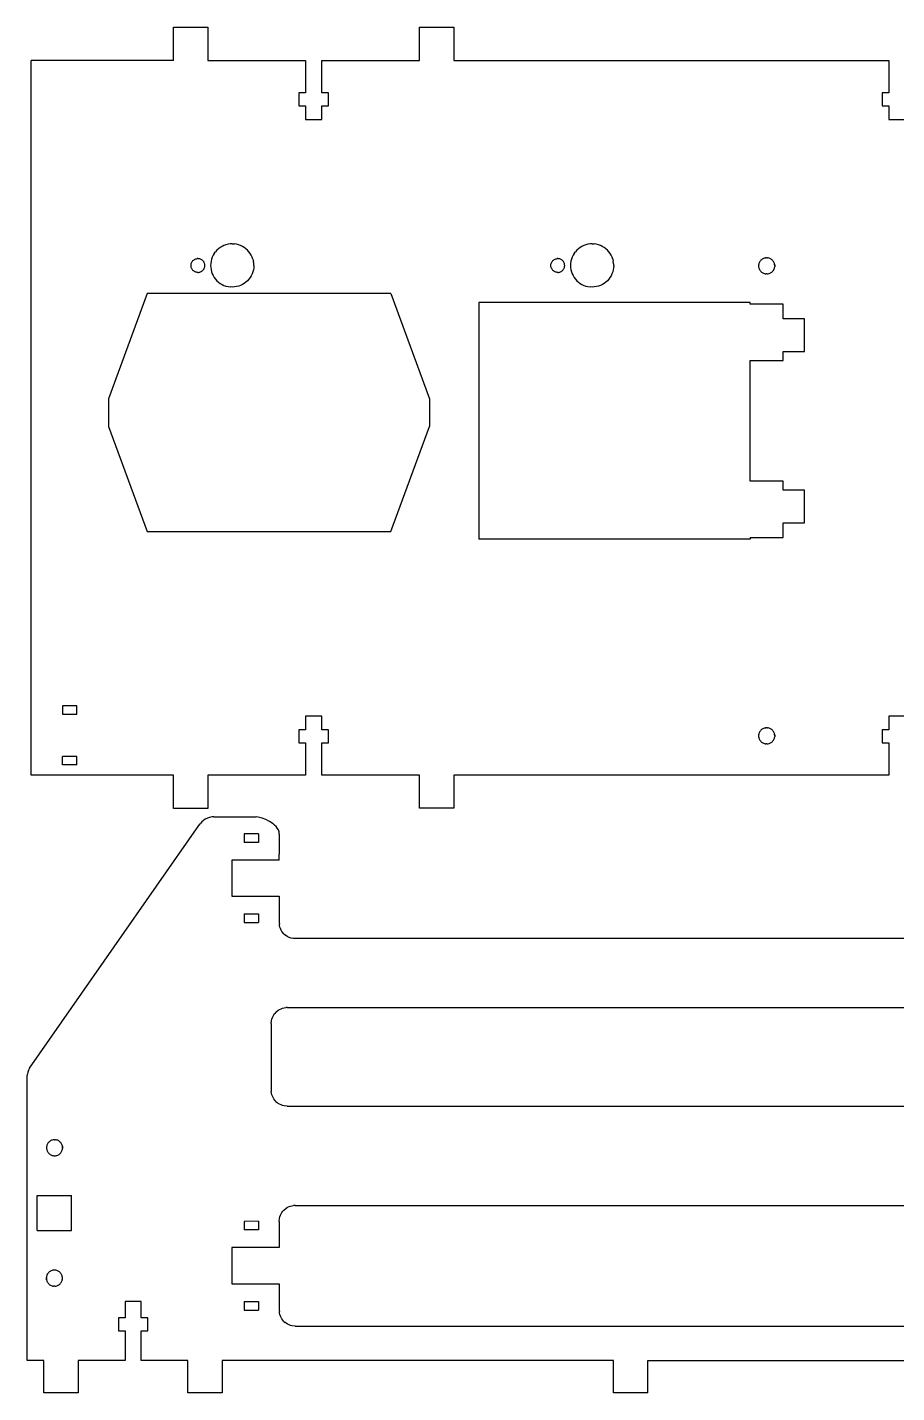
# Model space of a CAD drawing. Header units: millimetres. Extents: x -794 to 1477, y -521 to -225.
# Drawn here: x 1162.9 to 1319.9, y -471.6 to -225 of the extents above; entities that cross this region are included whole.
import ezdxf

# ---------------------------------------------------------------- set-up
doc = ezdxf.new("R2010")
doc.units = ezdxf.units.MM
doc.linetypes.add('HIDDEN', pattern=[9.525, 6.35, -3.175])
doc.layers.get('0').update_dxf_attribs({"color": 253, "lineweight": 70, "true_color": 0x8faf8f})
doc.layers.add('Hidden', color=98, linetype='Continuous', lineweight=70, true_color=0x054805)

msp = doc.modelspace()

# ---------------------------------------------------------------- linework, layer by layer
at = {"color": 98, "lineweight": -3, "true_color": 0x054805}
for p, q in [((1189.3, -224.97), (1195.49, -224.97)), ((1189.3, -230.97), (1189.3, -224.97)), ((1195.49, -224.97), (1195.49, -230.97)), ((1233.71, -224.97), (1239.91, -224.97)), ((1233.71, -230.97), (1233.71, -224.97)), ((1239.91, -224.97), (1239.91, -230.97)), ((1163.56, -230.97), (1163.57, -230.97)), ((1163.56, -360.06), (1163.56, -230.97)), ((1163.63, -230.97), (1163.57, -230.97)), ((1163.72, -230.97), (1163.63, -230.97)), ((1163.85, -230.97), (1163.72, -230.97)), ((1164.19, -230.97), (1163.85, -230.97)), ((1164.66, -230.97), (1164.19, -230.97)), ((1165.25, -230.97), (1164.66, -230.97)), ((1165.93, -230.97), (1165.25, -230.97)), ((1166.71, -230.97), (1165.93, -230.97)), ((1167.58, -230.97), (1166.71, -230.97)), ((1168.52, -230.97), (1167.58, -230.97)), ((1169.53, -230.97), (1168.52, -230.97)), ((1170.59, -230.97), (1169.53, -230.97)), ((1171.7, -230.97), (1170.59, -230.97)), ((1174.03, -230.97), (1171.7, -230.97)), ((1176.43, -230.97), (1174.03, -230.97)), ((1178.83, -230.97), (1176.43, -230.97)), ((1182.26, -230.97), (1178.83, -230.97)), ((1183.33, -230.97), (1182.26, -230.97)), ((1189.3, -230.97), (1183.33, -230.97)), ((1195.49, -230.97), (1213.15, -230.97)), ((1213.15, -230.97), (1213.15, -236.83)), ((1216.06, -230.97), (1233.71, -230.97)), ((1216.06, -236.83), (1216.06, -230.97)), ((1239.91, -230.97), (1318.45, -230.97)), ((1318.45, -230.97), (1318.45, -236.83)), ((1211.95, -236.83), (1211.95, -239.13)), ((1213.15, -236.83), (1211.95, -236.83)), ((1211.95, -239.13), (1213.15, -239.13)), ((1213.15, -239.13), (1213.15, -241.63)), ((1217.26, -236.83), (1216.06, -236.83)), ((1216.06, -239.13), (1217.26, -239.13)), ((1216.06, -241.63), (1216.06, -239.13)), ((1217.26, -239.13), (1217.26, -236.83)), ((1317.25, -236.83), (1317.25, -239.13)), ((1318.45, -236.83), (1317.25, -236.83)), ((1317.25, -239.13), (1318.45, -239.13)), ((1318.45, -239.13), (1318.45, -241.63)), ((1213.15, -241.63), (1216.06, -241.63)), ((1318.45, -241.63), (1321.35, -241.63)), ((1196.46, -266.15), (1196.29, -266.5)), ((1196.65, -265.83), (1196.46, -266.15)), ((1196.65, -265.83), (1196.88, -265.52)), ((1197.14, -265.23), (1196.88, -265.52)), ((1197.42, -264.98), (1197.14, -265.23)), ((1197.73, -264.75), (1197.42, -264.98)), ((1198.06, -264.55), (1197.73, -264.75)), ((1198.4, -264.39), (1198.06, -264.55)), ((1198.76, -264.26), (1198.4, -264.39)), ((1199.14, -264.17), (1198.76, -264.26)), ((1199.51, -264.11), (1199.14, -264.17)), ((1199.71, -264.1), (1199.51, -264.11)), ((1199.8, -264.09), (1199.71, -264.1)), ((1199.85, -264.09), (1199.8, -264.09)), ((1199.87, -264.09), (1199.85, -264.09)), ((1199.88, -264.09), (1199.87, -264.09)), ((1199.9, -264.09), (1199.88, -264.09)), ((1199.9, -264.09), (1200.28, -264.11)), ((1200.66, -264.17), (1200.28, -264.11)), ((1201.03, -264.26), (1200.66, -264.17)), ((1201.39, -264.39), (1201.03, -264.26)), ((1201.74, -264.55), (1201.39, -264.39)), ((1202.06, -264.75), (1201.74, -264.55)), ((1202.37, -264.98), (1202.06, -264.75)), ((1202.65, -265.24), (1202.37, -264.98)), ((1202.91, -265.52), (1202.65, -265.24)), ((1203.14, -265.83), (1202.91, -265.52)), ((1203.34, -266.15), (1203.14, -265.83)), ((1203.5, -266.5), (1203.34, -266.15)), ((1261.45, -266.15), (1261.29, -266.5)), ((1261.65, -265.83), (1261.45, -266.15)), ((1261.65, -265.83), (1261.88, -265.52)), ((1262.13, -265.23), (1261.88, -265.52)), ((1262.42, -264.98), (1262.13, -265.23)), ((1262.72, -264.75), (1262.42, -264.98)), ((1263.05, -264.55), (1262.72, -264.75)), ((1263.4, -264.39), (1263.05, -264.55)), ((1263.76, -264.26), (1263.4, -264.39)), ((1264.13, -264.17), (1263.76, -264.26)), ((1264.51, -264.11), (1264.13, -264.17)), ((1264.7, -264.1), (1264.51, -264.11)), ((1264.79, -264.09), (1264.7, -264.1)), ((1264.84, -264.09), (1264.79, -264.09)), ((1264.87, -264.09), (1264.84, -264.09)), ((1264.88, -264.09), (1264.87, -264.09)), ((1264.89, -264.09), (1264.88, -264.09)), ((1264.89, -264.09), (1265.27, -264.11)), ((1265.65, -264.17), (1265.27, -264.11)), ((1266.02, -264.26), (1265.65, -264.17)), ((1266.38, -264.39), (1266.02, -264.26)), ((1266.73, -264.55), (1266.38, -264.39)), ((1267.06, -264.75), (1266.73, -264.55)), ((1267.36, -264.98), (1267.06, -264.75)), ((1267.65, -265.24), (1267.36, -264.98)), ((1267.91, -265.52), (1267.65, -265.24)), ((1268.13, -265.83), (1267.91, -265.52)), ((1268.33, -266.15), (1268.13, -265.83)), ((1268.49, -266.5), (1268.33, -266.15)), ((1192.45, -267.87), (1192.47, -267.75)), ((1192.45, -267.99), (1192.45, -267.87)), ((1192.45, -268.12), (1192.45, -267.99)), ((1192.47, -268.24), (1192.45, -268.12)), ((1192.47, -267.75), (1192.5, -267.63)), ((1192.5, -268.36), (1192.47, -268.24)), ((1192.5, -267.63), (1192.54, -267.51)), ((1192.54, -268.47), (1192.5, -268.36)), ((1192.54, -267.51), (1192.59, -267.4)), ((1192.6, -268.58), (1192.54, -268.47)), ((1192.59, -267.4), (1192.66, -267.3)), ((1192.66, -268.69), (1192.6, -268.58)), ((1192.66, -267.3), (1192.73, -267.2)), ((1192.73, -268.79), (1192.66, -268.69)), ((1192.73, -267.2), (1192.81, -267.11)), ((1192.81, -268.88), (1192.73, -268.79)), ((1192.81, -267.11), (1192.9, -267.03)), ((1192.9, -267.03), (1193, -266.95)), ((1193, -266.95), (1193.11, -266.89)), ((1193.11, -266.89), (1193.22, -266.84)), ((1193.22, -266.84), (1193.33, -266.8)), ((1193.33, -266.8), (1193.45, -266.77)), ((1193.45, -266.77), (1193.57, -266.75)), ((1193.7, -266.74), (1193.57, -266.75)), ((1193.7, -266.74), (1193.82, -266.75)), ((1193.95, -266.77), (1193.82, -266.75)), ((1194.07, -266.8), (1193.95, -266.77)), ((1194.18, -266.84), (1194.07, -266.8)), ((1194.29, -266.89), (1194.18, -266.84)), ((1194.4, -266.96), (1194.29, -266.89)), ((1194.49, -267.03), (1194.4, -266.96)), ((1194.58, -267.11), (1194.49, -267.03)), ((1194.66, -267.2), (1194.58, -267.11)), ((1194.58, -268.88), (1194.66, -268.79)), ((1194.73, -267.29), (1194.66, -267.2)), ((1194.66, -268.79), (1194.74, -268.69)), ((1194.8, -267.4), (1194.73, -267.29)), ((1194.74, -268.69), (1194.8, -268.58)), ((1194.85, -267.51), (1194.8, -267.4)), ((1194.8, -268.58), (1194.85, -268.47)), ((1194.89, -267.62), (1194.85, -267.51)), ((1194.85, -268.47), (1194.89, -268.36)), ((1194.92, -267.74), (1194.89, -267.62)), ((1194.89, -268.36), (1194.92, -268.24)), ((1194.94, -267.86), (1194.92, -267.74)), ((1194.92, -268.24), (1194.94, -268.12)), ((1194.95, -267.99), (1194.94, -267.86)), ((1194.94, -268.12), (1194.95, -268.05)), ((1194.95, -268.02), (1194.95, -268.01)), ((1194.95, -268.05), (1194.95, -268.02)), ((1196.02, -267.61), (1196, -267.99)), ((1196, -267.99), (1196.02, -268.37)), ((1196.07, -267.23), (1196.02, -267.61)), ((1196.02, -268.37), (1196.07, -268.75)), ((1196.16, -266.86), (1196.07, -267.23)), ((1196.07, -268.75), (1196.16, -269.12)), ((1196.29, -266.5), (1196.16, -266.86)), ((1203.63, -266.86), (1203.5, -266.5)), ((1203.72, -268.78), (1203.62, -269.15)), ((1203.63, -266.86), (1203.72, -267.23)), ((1203.78, -267.61), (1203.72, -267.23)), ((1203.78, -268.39), (1203.72, -268.78)), ((1203.79, -267.8), (1203.78, -267.61)), ((1203.8, -267.99), (1203.78, -268.39)), ((1203.79, -267.9), (1203.79, -267.8)), ((1203.8, -267.94), (1203.79, -267.9)), ((1203.8, -267.97), (1203.8, -267.94)), ((1203.8, -267.98), (1203.8, -267.97)), ((1257.44, -267.99), (1257.45, -267.87)), ((1257.45, -268.12), (1257.44, -267.99)), ((1257.45, -267.87), (1257.46, -267.75)), ((1257.46, -268.24), (1257.45, -268.12)), ((1257.46, -267.75), (1257.49, -267.63)), ((1257.49, -268.36), (1257.46, -268.24)), ((1257.49, -267.63), (1257.54, -267.51)), ((1257.54, -268.47), (1257.49, -268.36)), ((1257.54, -267.51), (1257.59, -267.4)), ((1257.59, -268.58), (1257.54, -268.47)), ((1257.59, -267.4), (1257.65, -267.3)), ((1257.65, -268.69), (1257.59, -268.58)), ((1257.65, -267.3), (1257.72, -267.2)), ((1257.72, -268.79), (1257.65, -268.69)), ((1257.72, -267.2), (1257.81, -267.11)), ((1257.81, -268.88), (1257.72, -268.79)), ((1257.81, -267.11), (1257.9, -267.03)), ((1257.9, -267.03), (1258, -266.95)), ((1258, -266.95), (1258.1, -266.89)), ((1258.1, -266.89), (1258.21, -266.84)), ((1258.21, -266.84), (1258.33, -266.8)), ((1258.33, -266.8), (1258.45, -266.77)), ((1258.45, -266.77), (1258.57, -266.75)), ((1258.69, -266.74), (1258.57, -266.75)), ((1258.69, -266.74), (1258.82, -266.75)), ((1258.94, -266.77), (1258.82, -266.75)), ((1259.06, -266.8), (1258.94, -266.77)), ((1259.18, -266.84), (1259.06, -266.8)), ((1259.29, -266.89), (1259.18, -266.84)), ((1259.39, -266.96), (1259.29, -266.89)), ((1259.49, -267.03), (1259.39, -266.96)), ((1259.57, -267.11), (1259.49, -267.03)), ((1259.66, -267.2), (1259.57, -267.11)), ((1259.57, -268.88), (1259.66, -268.79)), ((1259.73, -267.29), (1259.66, -267.2)), ((1259.66, -268.79), (1259.73, -268.69)), ((1259.79, -267.4), (1259.73, -267.29)), ((1259.73, -268.69), (1259.79, -268.58)), ((1259.84, -267.51), (1259.79, -267.4)), ((1259.79, -268.58), (1259.85, -268.47)), ((1259.88, -267.62), (1259.84, -267.51)), ((1259.85, -268.47), (1259.89, -268.36)), ((1259.92, -267.74), (1259.88, -267.62)), ((1259.89, -268.36), (1259.92, -268.24)), ((1259.93, -267.86), (1259.92, -267.74)), ((1259.92, -268.24), (1259.93, -268.12)), ((1259.94, -267.99), (1259.93, -267.86)), ((1259.93, -268.12), (1259.94, -268.05)), ((1259.94, -267.99), (1259.94, -267.99)), ((1259.94, -267.99), (1259.94, -267.99)), ((1259.94, -267.99), (1259.94, -267.99)), ((1259.94, -268.01), (1259.94, -268.02)), ((1259.94, -268.02), (1259.94, -268.01)), ((1259.94, -268.05), (1259.94, -268.02)), ((1261.01, -267.61), (1260.99, -267.99)), ((1260.99, -267.99), (1261.01, -268.37)), ((1261.06, -267.23), (1261.01, -267.61)), ((1261.01, -268.37), (1261.06, -268.75)), ((1261.16, -266.86), (1261.06, -267.23)), ((1261.06, -268.75), (1261.16, -269.12)), ((1261.29, -266.5), (1261.16, -266.86)), ((1268.62, -266.86), (1268.49, -266.5)), ((1268.71, -268.78), (1268.61, -269.15)), ((1268.62, -266.86), (1268.72, -267.23)), ((1268.77, -268.39), (1268.71, -268.78)), ((1268.77, -267.61), (1268.72, -267.23)), ((1268.79, -267.8), (1268.77, -267.61)), ((1268.79, -267.99), (1268.77, -268.39)), ((1268.79, -267.9), (1268.79, -267.8)), ((1268.79, -267.94), (1268.79, -267.9)), ((1268.79, -267.97), (1268.79, -267.94)), ((1268.79, -267.98), (1268.79, -267.97)), ((1294.99, -267.78), (1294.97, -267.93)), ((1294.97, -267.93), (1294.97, -268.07)), ((1294.97, -268.07), (1294.97, -268.21)), ((1294.97, -268.21), (1294.99, -268.35)), ((1295.03, -267.65), (1294.99, -267.78)), ((1294.99, -268.35), (1295.03, -268.49)), ((1295.08, -267.51), (1295.03, -267.65)), ((1295.03, -268.49), (1295.08, -268.62)), ((1295.14, -267.38), (1295.08, -267.51)), ((1295.08, -268.62), (1295.14, -268.75)), ((1295.21, -267.26), (1295.14, -267.38)), ((1295.14, -268.75), (1295.21, -268.87)), ((1295.3, -267.15), (1295.21, -267.26)), ((1295.39, -267.04), (1295.3, -267.15)), ((1295.5, -266.95), (1295.39, -267.04)), ((1295.61, -266.86), (1295.5, -266.95)), ((1295.73, -266.79), (1295.61, -266.86)), ((1295.86, -266.73), (1295.73, -266.79)), ((1296, -266.68), (1295.86, -266.73)), ((1296.13, -266.64), (1296, -266.68)), ((1296.13, -266.64), (1296.27, -266.62)), ((1296.35, -266.62), (1296.27, -266.62)), ((1296.38, -266.62), (1296.35, -266.62)), ((1296.4, -266.62), (1296.38, -266.62)), ((1296.42, -266.62), (1296.56, -266.62)), ((1296.7, -266.64), (1296.56, -266.62)), ((1296.84, -266.68), (1296.7, -266.64)), ((1296.97, -266.73), (1296.84, -266.68)), ((1297.1, -266.79), (1296.97, -266.73)), ((1297.22, -266.86), (1297.1, -266.79)), ((1297.34, -266.95), (1297.22, -266.86)), ((1297.44, -267.04), (1297.34, -266.95)), ((1297.54, -267.15), (1297.44, -267.04)), ((1297.62, -267.26), (1297.54, -267.15)), ((1297.7, -267.38), (1297.62, -267.26)), ((1297.62, -268.88), (1297.69, -268.76)), ((1297.69, -268.76), (1297.75, -268.63)), ((1297.76, -267.51), (1297.7, -267.38)), ((1297.75, -268.63), (1297.8, -268.5)), ((1297.81, -267.65), (1297.76, -267.51)), ((1297.8, -268.5), (1297.84, -268.36)), ((1297.84, -267.78), (1297.81, -267.65)), ((1297.87, -268.07), (1297.84, -267.78)), ((1297.87, -268.07), (1297.84, -267.78)), ((1297.84, -268.36), (1297.86, -268.22)), ((1297.87, -268.07), (1297.86, -268.22)), ((1192.9, -268.96), (1192.81, -268.88)), ((1193, -269.03), (1192.9, -268.96)), ((1193.11, -269.1), (1193, -269.03)), ((1193.22, -269.15), (1193.11, -269.1)), ((1193.33, -269.19), (1193.22, -269.15)), ((1193.45, -269.22), (1193.33, -269.19)), ((1193.57, -269.24), (1193.45, -269.22)), ((1193.64, -269.24), (1193.57, -269.24)), ((1193.67, -269.24), (1193.64, -269.24)), ((1193.68, -269.24), (1193.67, -269.24)), ((1193.7, -269.24), (1193.82, -269.24)), ((1193.82, -269.24), (1193.94, -269.22)), ((1193.94, -269.22), (1194.06, -269.19)), ((1194.06, -269.19), (1194.18, -269.15)), ((1194.18, -269.15), (1194.29, -269.1)), ((1194.29, -269.1), (1194.39, -269.03)), ((1194.39, -269.03), (1194.49, -268.96)), ((1194.49, -268.96), (1194.58, -268.88)), ((1196.16, -269.12), (1196.29, -269.49)), ((1196.29, -269.49), (1196.46, -269.83)), ((1196.46, -269.83), (1196.65, -270.16)), ((1196.65, -270.16), (1196.88, -270.47)), ((1196.88, -270.47), (1197.14, -270.75)), ((1197.14, -270.75), (1197.42, -271.01)), ((1197.42, -271.01), (1197.73, -271.24)), ((1197.73, -271.24), (1198.06, -271.43)), ((1202.08, -271.23), (1201.76, -271.42)), ((1202.38, -271), (1202.08, -271.23)), ((1202.65, -270.75), (1202.38, -271)), ((1202.91, -270.47), (1202.65, -270.75)), ((1203.13, -270.17), (1202.91, -270.47)), ((1203.33, -269.85), (1203.13, -270.17)), ((1203.49, -269.51), (1203.33, -269.85)), ((1203.62, -269.15), (1203.49, -269.51)), ((1257.9, -268.96), (1257.81, -268.88)), ((1258, -269.03), (1257.9, -268.96)), ((1258.1, -269.1), (1258, -269.03)), ((1258.21, -269.15), (1258.1, -269.1)), ((1258.33, -269.19), (1258.21, -269.15)), ((1258.45, -269.22), (1258.33, -269.19)), ((1258.57, -269.24), (1258.45, -269.22)), ((1258.63, -269.24), (1258.57, -269.24)), ((1258.66, -269.24), (1258.63, -269.24)), ((1258.68, -269.24), (1258.66, -269.24)), ((1258.69, -269.24), (1258.81, -269.24)), ((1258.81, -269.24), (1258.93, -269.22)), ((1258.93, -269.22), (1259.05, -269.19)), ((1259.05, -269.19), (1259.17, -269.15)), ((1259.17, -269.15), (1259.28, -269.1)), ((1259.28, -269.1), (1259.39, -269.03)), ((1259.39, -269.03), (1259.48, -268.96)), ((1259.48, -268.96), (1259.57, -268.88)), ((1261.16, -269.12), (1261.29, -269.49)), ((1261.29, -269.49), (1261.45, -269.83)), ((1261.45, -269.83), (1261.65, -270.16)), ((1261.65, -270.16), (1261.88, -270.47)), ((1261.88, -270.47), (1262.13, -270.75)), ((1262.13, -270.75), (1262.42, -271.01)), ((1262.42, -271.01), (1262.72, -271.24)), ((1262.72, -271.24), (1263.05, -271.43)), ((1267.07, -271.23), (1266.75, -271.42)), ((1267.37, -271), (1267.07, -271.23)), ((1267.65, -270.75), (1267.37, -271)), ((1267.9, -270.47), (1267.65, -270.75)), ((1268.12, -270.17), (1267.9, -270.47)), ((1268.32, -269.85), (1268.12, -270.17)), ((1268.48, -269.51), (1268.32, -269.85)), ((1268.61, -269.15), (1268.48, -269.51)), ((1295.21, -268.87), (1295.3, -268.99)), ((1295.3, -268.99), (1295.39, -269.09)), ((1295.39, -269.09), (1295.5, -269.19)), ((1295.5, -269.19), (1295.61, -269.27)), ((1295.61, -269.27), (1295.73, -269.35)), ((1295.73, -269.35), (1295.86, -269.41)), ((1295.86, -269.41), (1296, -269.46)), ((1296, -269.46), (1296.13, -269.49)), ((1296.13, -269.49), (1296.27, -269.51)), ((1296.42, -269.52), (1296.27, -269.51)), ((1296.42, -269.52), (1296.57, -269.51)), ((1296.57, -269.51), (1296.71, -269.49)), ((1296.71, -269.49), (1296.85, -269.45)), ((1296.85, -269.45), (1296.98, -269.4)), ((1296.98, -269.4), (1297.11, -269.34)), ((1297.11, -269.34), (1297.23, -269.27)), ((1297.23, -269.27), (1297.34, -269.19)), ((1297.34, -269.19), (1297.44, -269.09)), ((1297.44, -269.09), (1297.54, -268.99)), ((1297.54, -268.99), (1297.62, -268.88)), ((1184.55, -273.07), (1177.55, -292.07)), ((1228.54, -273.07), (1184.55, -273.07)), ((1198.06, -271.43), (1198.4, -271.6)), ((1198.4, -271.6), (1198.76, -271.73)), ((1198.76, -271.73), (1199.14, -271.82)), ((1199.14, -271.82), (1199.51, -271.87)), ((1199.9, -271.89), (1199.51, -271.87)), ((1200.3, -271.87), (1199.9, -271.89)), ((1200.68, -271.81), (1200.3, -271.87)), ((1201.06, -271.72), (1200.68, -271.81)), ((1201.41, -271.59), (1201.06, -271.72)), ((1201.76, -271.42), (1201.41, -271.59)), ((1228.54, -273.07), (1235.54, -292.07)), ((1263.05, -271.43), (1263.4, -271.6)), ((1263.4, -271.6), (1263.76, -271.73)), ((1263.76, -271.73), (1264.13, -271.82)), ((1264.13, -271.82), (1264.51, -271.87)), ((1264.89, -271.89), (1264.51, -271.87)), ((1265.29, -271.87), (1264.89, -271.89)), ((1265.68, -271.81), (1265.29, -271.87)), ((1266.05, -271.72), (1265.68, -271.81)), ((1266.41, -271.59), (1266.05, -271.72)), ((1266.75, -271.42), (1266.41, -271.59)), ((1244.42, -274.67), (1244.42, -317.46)), ((1293.42, -274.67), (1244.42, -274.67)), ((1293.42, -274.97), (1293.42, -274.67)), ((1299.42, -274.97), (1293.42, -274.97)), ((1299.42, -277.62), (1299.42, -274.97)), ((1303.23, -277.62), (1299.42, -277.62)), ((1303.23, -283.51), (1303.23, -277.62)), ((1299.42, -283.51), (1303.23, -283.51)), ((1299.42, -285.16), (1299.42, -283.51)), ((1293.42, -285.16), (1299.42, -285.16)), ((1293.42, -306.97), (1293.42, -285.16)), ((1177.55, -292.07), (1177.55, -297.07)), ((1235.54, -292.07), (1235.54, -297.07)), ((1177.55, -297.07), (1184.55, -316.06)), ((1228.54, -316.06), (1235.54, -297.07)), ((1299.42, -306.97), (1293.42, -306.97)), ((1299.42, -308.61), (1299.42, -306.97)), ((1303.23, -308.61), (1299.42, -308.61)), ((1303.23, -314.51), (1303.23, -308.61)), ((1299.42, -314.51), (1303.23, -314.51)), ((1299.42, -317.16), (1299.42, -314.51)), ((1184.55, -316.06), (1228.54, -316.06)), ((1293.42, -317.46), (1244.42, -317.46)), ((1293.42, -317.16), (1293.42, -317.46)), ((1293.42, -317.16), (1299.42, -317.16)), ((1169.22, -347.52), (1169.22, -349.07)), ((1171.82, -347.52), (1169.22, -347.52)), ((1171.82, -349.07), (1171.82, -347.52)), ((1169.22, -349.07), (1171.82, -349.07)), ((1213.15, -349.4), (1213.15, -351.9)), ((1216.06, -349.4), (1213.15, -349.4)), ((1216.06, -351.9), (1216.06, -349.4)), ((1318.45, -349.4), (1318.45, -351.9)), ((1321.35, -349.4), (1318.45, -349.4)), ((1211.95, -351.9), (1211.95, -354.21)), ((1213.15, -351.9), (1211.95, -351.9)), ((1217.26, -351.9), (1216.06, -351.9)), ((1217.26, -354.21), (1217.26, -351.9)), ((1294.99, -352.68), (1294.97, -352.82)), ((1295.03, -352.54), (1294.99, -352.68)), ((1295.08, -352.41), (1295.03, -352.54)), ((1295.14, -352.28), (1295.08, -352.41)), ((1295.21, -352.16), (1295.14, -352.28)), ((1295.3, -352.04), (1295.21, -352.16)), ((1295.39, -351.94), (1295.3, -352.04)), ((1295.5, -351.84), (1295.39, -351.94)), ((1295.61, -351.76), (1295.5, -351.84)), ((1295.73, -351.68), (1295.61, -351.76)), ((1295.86, -351.62), (1295.73, -351.68)), ((1296, -351.57), (1295.86, -351.62)), ((1296.13, -351.54), (1296, -351.57)), ((1296.13, -351.54), (1296.27, -351.52)), ((1296.35, -351.51), (1296.27, -351.52)), ((1296.38, -351.51), (1296.35, -351.51)), ((1296.4, -351.51), (1296.38, -351.51)), ((1296.42, -351.51), (1296.56, -351.52)), ((1296.7, -351.54), (1296.56, -351.52)), ((1296.84, -351.57), (1296.7, -351.54)), ((1296.97, -351.62), (1296.84, -351.57)), ((1297.1, -351.68), (1296.97, -351.62)), ((1297.22, -351.76), (1297.1, -351.68)), ((1297.34, -351.84), (1297.22, -351.76)), ((1297.44, -351.94), (1297.34, -351.84)), ((1297.54, -352.04), (1297.44, -351.94)), ((1297.62, -352.16), (1297.54, -352.04)), ((1297.7, -352.28), (1297.62, -352.16)), ((1297.76, -352.41), (1297.7, -352.28)), ((1297.81, -352.54), (1297.76, -352.41)), ((1297.84, -352.68), (1297.81, -352.54)), ((1297.87, -352.96), (1297.84, -352.68)), ((1297.87, -352.96), (1297.84, -352.68)), ((1317.25, -351.9), (1317.25, -354.21)), ((1318.45, -351.9), (1317.25, -351.9)), ((1211.95, -354.21), (1213.15, -354.21)), ((1213.15, -354.21), (1213.15, -360.06)), ((1216.06, -354.21), (1217.26, -354.21)), ((1216.06, -360.06), (1216.06, -354.21)), ((1294.97, -352.82), (1294.97, -352.96)), ((1294.97, -352.96), (1294.97, -353.1)), ((1294.97, -353.1), (1294.99, -353.25)), ((1294.99, -353.25), (1295.03, -353.38)), ((1295.03, -353.38), (1295.08, -353.52)), ((1295.08, -353.52), (1295.14, -353.65)), ((1295.14, -353.65), (1295.21, -353.77)), ((1295.21, -353.77), (1295.3, -353.88)), ((1295.3, -353.88), (1295.39, -353.99)), ((1295.39, -353.99), (1295.5, -354.08)), ((1295.5, -354.08), (1295.61, -354.17)), ((1295.61, -354.17), (1295.73, -354.24)), ((1295.73, -354.24), (1295.86, -354.3)), ((1295.86, -354.3), (1296, -354.35)), ((1296, -354.35), (1296.13, -354.39)), ((1296.13, -354.39), (1296.27, -354.41)), ((1296.42, -354.41), (1296.27, -354.41)), ((1296.42, -354.41), (1296.57, -354.41)), ((1296.57, -354.41), (1296.71, -354.38)), ((1296.71, -354.38), (1296.85, -354.35)), ((1296.85, -354.35), (1296.98, -354.3)), ((1296.98, -354.3), (1297.11, -354.24)), ((1297.11, -354.24), (1297.23, -354.17)), ((1297.23, -354.17), (1297.34, -354.08)), ((1297.34, -354.08), (1297.44, -353.99)), ((1297.44, -353.99), (1297.54, -353.89)), ((1297.54, -353.89), (1297.62, -353.77)), ((1297.62, -353.77), (1297.69, -353.65)), ((1297.69, -353.65), (1297.75, -353.53)), ((1297.75, -353.53), (1297.8, -353.39)), ((1297.8, -353.39), (1297.84, -353.25)), ((1297.84, -353.25), (1297.86, -353.11)), ((1297.87, -352.96), (1297.86, -353.11)), ((1317.25, -354.21), (1318.45, -354.21)), ((1318.45, -354.21), (1318.45, -360.06)), ((1169.22, -358.22), (1169.22, -356.67)), ((1171.82, -356.67), (1169.22, -356.67)), ((1171.82, -358.22), (1171.82, -356.67)), ((1189.3, -360.06), (1163.56, -360.06)), ((1171.82, -358.22), (1169.22, -358.22)), ((1189.3, -366.06), (1189.3, -360.06)), ((1195.49, -360.06), (1195.49, -366.06)), ((1213.15, -360.06), (1195.49, -360.06)), ((1233.71, -360.06), (1216.06, -360.06)), ((1233.71, -366.04), (1233.71, -360.06)), ((1239.91, -360.06), (1239.91, -366.04)), ((1318.45, -360.06), (1239.91, -360.06)), ((1195.49, -366.06), (1189.3, -366.06)), ((1239.91, -366.04), (1233.71, -366.04)), ((1163.27, -412.98), (1193.89, -369.18)), ((1193.89, -369.18), (1194.11, -368.84)), ((1194.38, -368.52), (1194.11, -368.84)), ((1194.69, -368.24), (1194.38, -368.52)), ((1195.03, -368.01), (1194.69, -368.24)), ((1195.4, -367.82), (1195.03, -368.01)), ((1195.79, -367.69), (1195.4, -367.82)), ((1196.19, -367.61), (1195.79, -367.69)), ((1196.6, -367.58), (1196.19, -367.61)), ((1196.6, -367.58), (1203.83, -367.58)), ((1203.83, -367.58), (1204.2, -367.6)), ((1204.57, -367.65), (1204.2, -367.6)), ((1205.29, -367.83), (1204.57, -367.65)), ((1205.99, -368.09), (1205.29, -367.83)), ((1206.65, -368.43), (1205.99, -368.09)), ((1207.27, -368.84), (1206.65, -368.43)), ((1207.55, -369.08), (1207.27, -368.84)), ((1207.81, -369.34), (1207.55, -369.08)), ((1208.04, -369.63), (1207.81, -369.34)), ((1208.23, -369.96), (1208.04, -369.63)), ((1208.3, -370.13), (1208.23, -369.96)), ((1204.63, -370.66), (1202.03, -370.66)), ((1202.03, -370.66), (1202.03, -372.21)), ((1204.63, -372.21), (1202.03, -372.21)), ((1204.63, -370.66), (1204.63, -372.21)), ((1208.35, -370.31), (1208.3, -370.13)), ((1208.38, -370.49), (1208.35, -370.31)), ((1208.39, -370.58), (1208.38, -370.49)), ((1208.4, -370.63), (1208.39, -370.58)), ((1208.4, -370.65), (1208.4, -370.63)), ((1208.4, -370.66), (1208.4, -370.65)), ((1208.4, -370.73), (1208.4, -370.67)), ((1208.4, -370.73), (1208.4, -370.88)), ((1208.4, -370.88), (1208.4, -371.11)), ((1208.4, -371.11), (1208.4, -371.41)), ((1208.4, -371.41), (1208.4, -371.77)), ((1208.4, -371.77), (1208.4, -372.17)), ((1208.4, -372.17), (1208.4, -373.04)), ((1208.4, -373.04), (1208.4, -373.91)), ((1208.4, -373.91), (1208.4, -374.31)), ((1208.4, -375.41), (1208.4, -374.31)), ((1208.4, -375.41), (1199.83, -375.41)), ((1199.83, -375.41), (1199.83, -381.94)), ((1199.83, -381.94), (1208.4, -381.94)), ((1208.4, -381.94), (1208.4, -386.67)), ((1202.03, -385.14), (1204.63, -385.14)), ((1202.03, -385.14), (1202.03, -386.69)), ((1202.03, -386.69), (1204.63, -386.69)), ((1204.63, -385.14), (1204.63, -386.69)), ((1208.4, -386.67), (1208.41, -386.96)), ((1208.45, -387.24), (1208.41, -386.96)), ((1208.52, -387.51), (1208.45, -387.24)), ((1208.61, -387.78), (1208.52, -387.51)), ((1208.73, -388.04), (1208.61, -387.78)), ((1208.87, -388.28), (1208.73, -388.04)), ((1209.23, -388.73), (1208.87, -388.28)), ((1209.23, -388.73), (1209.51, -388.98)), ((1209.83, -389.19), (1209.51, -388.98)), ((1210.17, -389.36), (1209.83, -389.19)), ((1210.53, -389.48), (1210.17, -389.36)), ((1210.9, -389.55), (1210.53, -389.48)), ((1211.28, -389.58), (1210.9, -389.55)), ((1403.42, -389.58), (1211.28, -389.58)), ((1206.93, -404.95), (1206.98, -404.38)), ((1206.98, -404.38), (1207.05, -404.11)), ((1207.05, -404.11), (1207.15, -403.84)), ((1207.15, -403.84), (1207.27, -403.58)), ((1207.27, -403.58), (1207.42, -403.34)), ((1207.42, -403.34), (1207.59, -403.11)), ((1207.78, -402.9), (1207.59, -403.11)), ((1207.78, -402.9), (1208.22, -402.54)), ((1208.22, -402.54), (1208.46, -402.39)), ((1208.46, -402.39), (1208.72, -402.27)), ((1208.72, -402.27), (1208.99, -402.17)), ((1208.99, -402.17), (1209.26, -402.1)), ((1209.26, -402.1), (1209.55, -402.06)), ((1209.83, -402.05), (1209.55, -402.06)), ((1209.83, -402.05), (1405.01, -402.05)), ((1206.93, -404.95), (1206.93, -416.95)), ((1162.89, -414.47), (1162.91, -414.08)), ((1162.99, -413.7), (1162.91, -414.08)), ((1163.11, -413.33), (1162.99, -413.7)), ((1163.27, -412.98), (1163.11, -413.33)), ((1162.89, -465.77), (1162.89, -414.47)), ((1206.93, -416.95), (1206.94, -417.23)), ((1206.98, -417.51), (1206.94, -417.23)), ((1207.05, -417.79), (1206.98, -417.51)), ((1207.15, -418.06), (1207.05, -417.79)), ((1207.27, -418.31), (1207.15, -418.06)), ((1207.42, -418.56), (1207.27, -418.31)), ((1207.78, -419), (1207.42, -418.56)), ((1207.78, -419), (1207.99, -419.19)), ((1208.22, -419.36), (1207.99, -419.19)), ((1208.46, -419.51), (1208.22, -419.36)), ((1208.72, -419.63), (1208.46, -419.51)), ((1208.99, -419.72), (1208.72, -419.63)), ((1209.26, -419.79), (1208.99, -419.72)), ((1209.83, -419.85), (1209.26, -419.79)), ((1209.83, -419.85), (1405.83, -419.85)), ((1166.53, -426.67), (1166.47, -426.8)), ((1166.61, -426.55), (1166.53, -426.67)), ((1166.69, -426.44), (1166.61, -426.55)), ((1166.79, -426.33), (1166.69, -426.44)), ((1166.89, -426.23), (1166.79, -426.33)), ((1167.01, -426.15), (1166.89, -426.23)), ((1167.13, -426.08), (1167.01, -426.15)), ((1167.26, -426.01), (1167.13, -426.08)), ((1167.39, -425.97), (1167.26, -426.01)), ((1167.53, -425.93), (1167.39, -425.97)), ((1167.67, -425.91), (1167.53, -425.93)), ((1167.74, -425.91), (1167.67, -425.91)), ((1167.74, -425.91), (1167.78, -425.91)), ((1167.8, -425.9), (1167.78, -425.91)), ((1167.81, -425.9), (1167.96, -425.91)), ((1168.1, -425.93), (1167.96, -425.91)), ((1168.23, -425.97), (1168.1, -425.93)), ((1168.37, -426.01), (1168.23, -425.97)), ((1168.5, -426.08), (1168.37, -426.01)), ((1168.62, -426.15), (1168.5, -426.08)), ((1168.73, -426.23), (1168.62, -426.15)), ((1168.84, -426.33), (1168.73, -426.23)), ((1168.93, -426.44), (1168.84, -426.33)), ((1169.02, -426.55), (1168.93, -426.44)), ((1169.09, -426.67), (1169.02, -426.55)), ((1169.15, -426.8), (1169.09, -426.67)), ((1166.37, -427.21), (1166.36, -427.36)), ((1166.36, -427.36), (1166.37, -427.5)), ((1166.39, -427.07), (1166.37, -427.21)), ((1166.37, -427.5), (1166.39, -427.64)), ((1166.42, -426.93), (1166.39, -427.07)), ((1166.39, -427.64), (1166.42, -427.78)), ((1166.47, -426.8), (1166.42, -426.93)), ((1166.42, -427.78), (1166.47, -427.91)), ((1166.47, -427.91), (1166.53, -428.04)), ((1166.53, -428.04), (1166.61, -428.16)), ((1166.61, -428.16), (1166.69, -428.28)), ((1166.69, -428.28), (1166.79, -428.38)), ((1166.79, -428.38), (1166.89, -428.48)), ((1166.89, -428.48), (1167.01, -428.56)), ((1167.01, -428.56), (1167.13, -428.64)), ((1167.13, -428.64), (1167.26, -428.7)), ((1167.26, -428.7), (1167.39, -428.74)), ((1167.39, -428.74), (1167.53, -428.78)), ((1167.53, -428.78), (1167.67, -428.8)), ((1167.67, -428.8), (1167.81, -428.81)), ((1167.81, -428.81), (1167.96, -428.8)), ((1167.96, -428.8), (1168.11, -428.78)), ((1168.11, -428.78), (1168.24, -428.74)), ((1168.24, -428.74), (1168.38, -428.69)), ((1168.38, -428.69), (1168.5, -428.63)), ((1168.5, -428.63), (1168.62, -428.56)), ((1168.62, -428.56), (1168.74, -428.48)), ((1168.74, -428.48), (1168.84, -428.38)), ((1168.84, -428.38), (1168.93, -428.28)), ((1168.93, -428.28), (1169.02, -428.17)), ((1169.02, -428.17), (1169.09, -428.05)), ((1169.09, -428.05), (1169.15, -427.92)), ((1169.2, -426.93), (1169.15, -426.8)), ((1169.15, -427.92), (1169.2, -427.79)), ((1169.24, -427.07), (1169.2, -426.93)), ((1169.2, -427.79), (1169.23, -427.65)), ((1169.23, -427.65), (1169.26, -427.5)), ((1169.26, -427.36), (1169.24, -427.07)), ((1169.26, -427.36), (1169.26, -427.5)), ((1164.68, -442.29), (1164.68, -435.99)), ((1164.68, -435.99), (1170.88, -435.99)), ((1170.88, -442.29), (1170.88, -435.99)), ((1208.87, -439.06), (1209.04, -438.83)), ((1209.23, -438.62), (1209.04, -438.83)), ((1209.23, -438.62), (1209.66, -438.26)), ((1209.66, -438.26), (1209.9, -438.12)), ((1209.9, -438.12), (1210.15, -437.99)), ((1210.15, -437.99), (1210.41, -437.9)), ((1210.41, -437.9), (1210.68, -437.83)), ((1210.68, -437.83), (1210.96, -437.79)), ((1211.24, -437.77), (1210.96, -437.79)), ((1211.24, -437.77), (1308.45, -437.77)), ((1308.45, -437.77), (1357.05, -437.77)), ((1204.63, -440.65), (1202.03, -440.66)), ((1202.03, -440.66), (1202.03, -442.21)), ((1204.63, -440.65), (1204.63, -442.21)), ((1208.4, -440.67), (1208.45, -440.11)), ((1208.4, -440.67), (1208.4, -445.41)), ((1208.45, -440.11), (1208.52, -439.83)), ((1208.52, -439.83), (1208.61, -439.57)), ((1208.61, -439.57), (1208.73, -439.31)), ((1208.73, -439.31), (1208.87, -439.06)), ((1164.68, -442.29), (1170.88, -442.29)), ((1204.63, -442.21), (1202.03, -442.21)), ((1208.4, -445.41), (1199.83, -445.41)), ((1199.83, -445.41), (1199.83, -451.94)), ((1166.33, -450.93), (1166.34, -450.78)), ((1166.33, -450.93), (1166.36, -451.21)), ((1166.36, -450.63), (1166.34, -450.78)), ((1166.39, -450.49), (1166.36, -450.63)), ((1166.36, -451.21), (1166.39, -451.35)), ((1166.44, -450.36), (1166.39, -450.49)), ((1166.39, -451.35), (1166.44, -451.48)), ((1166.5, -450.23), (1166.44, -450.36)), ((1166.58, -450.11), (1166.5, -450.23)), ((1166.66, -450), (1166.58, -450.11)), ((1166.75, -449.9), (1166.66, -450)), ((1166.86, -449.81), (1166.75, -449.9)), ((1166.97, -449.72), (1166.86, -449.81)), ((1167.09, -449.65), (1166.97, -449.72)), ((1167.21, -449.59), (1167.09, -449.65)), ((1167.35, -449.54), (1167.21, -449.59)), ((1167.49, -449.5), (1167.35, -449.54)), ((1167.63, -449.48), (1167.49, -449.5)), ((1167.78, -449.48), (1167.63, -449.48)), ((1167.92, -449.48), (1167.78, -449.48)), ((1168.06, -449.5), (1167.92, -449.48)), ((1168.2, -449.54), (1168.06, -449.5)), ((1168.33, -449.59), (1168.2, -449.54)), ((1168.46, -449.65), (1168.33, -449.59)), ((1168.59, -449.72), (1168.46, -449.65)), ((1168.7, -449.8), (1168.59, -449.72)), ((1168.8, -449.9), (1168.7, -449.8)), ((1168.9, -450.01), (1168.8, -449.9)), ((1168.99, -450.12), (1168.9, -450.01)), ((1169.06, -450.24), (1168.99, -450.12)), ((1169.12, -450.37), (1169.06, -450.24)), ((1169.17, -450.5), (1169.12, -450.37)), ((1169.12, -451.48), (1169.17, -451.35)), ((1169.2, -450.64), (1169.17, -450.5)), ((1169.17, -451.35), (1169.2, -451.21)), ((1169.22, -450.78), (1169.2, -450.64)), ((1169.2, -451.21), (1169.22, -451.07)), ((1169.23, -450.93), (1169.22, -450.78)), ((1169.22, -451.07), (1169.23, -450.93)), ((1166.44, -451.48), (1166.5, -451.61)), ((1166.5, -451.61), (1166.57, -451.73)), ((1166.57, -451.73), (1166.66, -451.85)), ((1166.66, -451.85), (1166.75, -451.95)), ((1166.75, -451.95), (1166.86, -452.05)), ((1166.86, -452.05), (1166.97, -452.13)), ((1166.97, -452.13), (1167.09, -452.21)), ((1167.09, -452.21), (1167.22, -452.27)), ((1167.22, -452.27), (1167.36, -452.32)), ((1167.36, -452.32), (1167.5, -452.35)), ((1167.5, -452.35), (1167.64, -452.37)), ((1167.78, -452.38), (1167.64, -452.37)), ((1167.8, -452.38), (1167.81, -452.38)), ((1167.85, -452.38), (1167.81, -452.38)), ((1167.85, -452.38), (1167.92, -452.37)), ((1167.92, -452.37), (1168.06, -452.35)), ((1168.06, -452.35), (1168.2, -452.32)), ((1168.2, -452.32), (1168.33, -452.27)), ((1168.33, -452.27), (1168.46, -452.21)), ((1168.46, -452.21), (1168.58, -452.13)), ((1168.58, -452.13), (1168.7, -452.05)), ((1168.7, -452.05), (1168.8, -451.95)), ((1168.8, -451.95), (1168.9, -451.85)), ((1168.9, -451.85), (1168.99, -451.73)), ((1168.99, -451.73), (1169.06, -451.61)), ((1169.06, -451.61), (1169.12, -451.48)), ((1199.83, -451.94), (1208.4, -451.94)), ((1208.4, -451.94), (1208.4, -456.67)), ((1183.44, -455.11), (1180.54, -455.11)), ((1180.54, -455.11), (1180.54, -458.12)), ((1183.44, -458.12), (1183.44, -455.11)), ((1202.03, -455.14), (1204.63, -455.14)), ((1202.03, -455.14), (1202.03, -456.69)), ((1204.63, -455.14), (1204.63, -456.69)), ((1180.54, -458.12), (1179.34, -458.12)), ((1179.34, -458.12), (1179.34, -460.42)), ((1184.64, -458.12), (1183.44, -458.12)), ((1184.64, -460.42), (1184.64, -458.12)), ((1202.03, -456.69), (1204.63, -456.69)), ((1208.4, -456.67), (1208.41, -456.96)), ((1208.45, -457.24), (1208.41, -456.96)), ((1208.52, -457.51), (1208.45, -457.24)), ((1208.61, -457.78), (1208.52, -457.51)), ((1208.73, -458.04), (1208.61, -457.78)), ((1208.87, -458.28), (1208.73, -458.04)), ((1209.23, -458.73), (1208.87, -458.28)), ((1209.23, -458.73), (1209.43, -458.92)), ((1179.34, -460.42), (1180.54, -460.42)), ((1180.54, -460.42), (1180.54, -465.77)), ((1183.44, -465.77), (1183.44, -460.42)), ((1183.44, -460.42), (1184.64, -460.42)), ((1209.66, -459.08), (1209.43, -458.92)), ((1209.9, -459.23), (1209.66, -459.08)), ((1210.15, -459.35), (1209.9, -459.23)), ((1210.41, -459.45), (1210.15, -459.35)), ((1210.68, -459.52), (1210.41, -459.45)), ((1211.24, -459.57), (1210.68, -459.52)), ((1211.24, -459.57), (1403.42, -459.57)), ((1165.89, -465.77), (1162.89, -465.77)), ((1165.89, -471.61), (1165.89, -465.77)), ((1180.54, -465.77), (1172.09, -465.77)), ((1172.09, -465.77), (1172.09, -471.61)), ((1191.89, -465.77), (1183.44, -465.77)), ((1191.89, -471.61), (1191.89, -465.77)), ((1268.73, -465.77), (1198.09, -465.77)), ((1198.09, -465.77), (1198.09, -471.61)), ((1268.73, -471.61), (1268.73, -465.77)), ((1274.93, -471.61), (1274.93, -465.77)), ((1274.93, -465.77), (1328.73, -465.77)), ((1172.09, -471.61), (1165.89, -471.61)), ((1198.09, -471.61), (1191.89, -471.61)), ((1274.93, -471.61), (1268.73, -471.61))]:
    msp.add_line(p, q, dxfattribs=at)
at = {"layer": 'Hidden', "linetype": 'HIDDEN', "lineweight": -3}
for p, q in [((1259.94, -267.99), (1259.94, -267.99)), ((1259.94, -267.99), (1259.94, -267.99)), ((1259.94, -267.99), (1259.94, -267.99)), ((1259.94, -267.99), (1259.94, -267.99)), ((1259.94, -267.99), (1259.94, -267.99)), ((1259.94, -268), (1259.94, -268)), ((1259.94, -268), (1259.94, -268.01)), ((1297.84, -267.78), (1297.87, -268)), ((1297.87, -268.07), (1297.87, -268)), ((1297.87, -268.07), (1297.87, -268)), ((1297.87, -268.07), (1297.87, -268.03)), ((1296.42, -351.51), (1296.41, -351.51)), ((1297.84, -352.68), (1297.87, -352.89)), ((1297.87, -352.96), (1297.87, -352.89)), ((1297.87, -352.96), (1297.87, -352.89)), ((1297.87, -352.96), (1297.87, -352.93)), ((1167.8, -425.9), (1167.78, -425.91)), ((1169.24, -427.07), (1169.26, -427.28)), ((1169.26, -427.28), (1169.26, -427.32)), ((1169.26, -427.36), (1169.26, -427.28)), ((1169.26, -427.36), (1169.26, -427.32)), ((1166.33, -450.93), (1166.33, -451)), ((1166.33, -450.93), (1166.33, -450.96)), ((1166.33, -451), (1166.33, -450.96)), ((1166.36, -451.21), (1166.33, -451)), ((1167.8, -452.38), (1167.81, -452.38))]:
    msp.add_line(p, q, dxfattribs=at)

doc.saveas('drawing.dxf')
